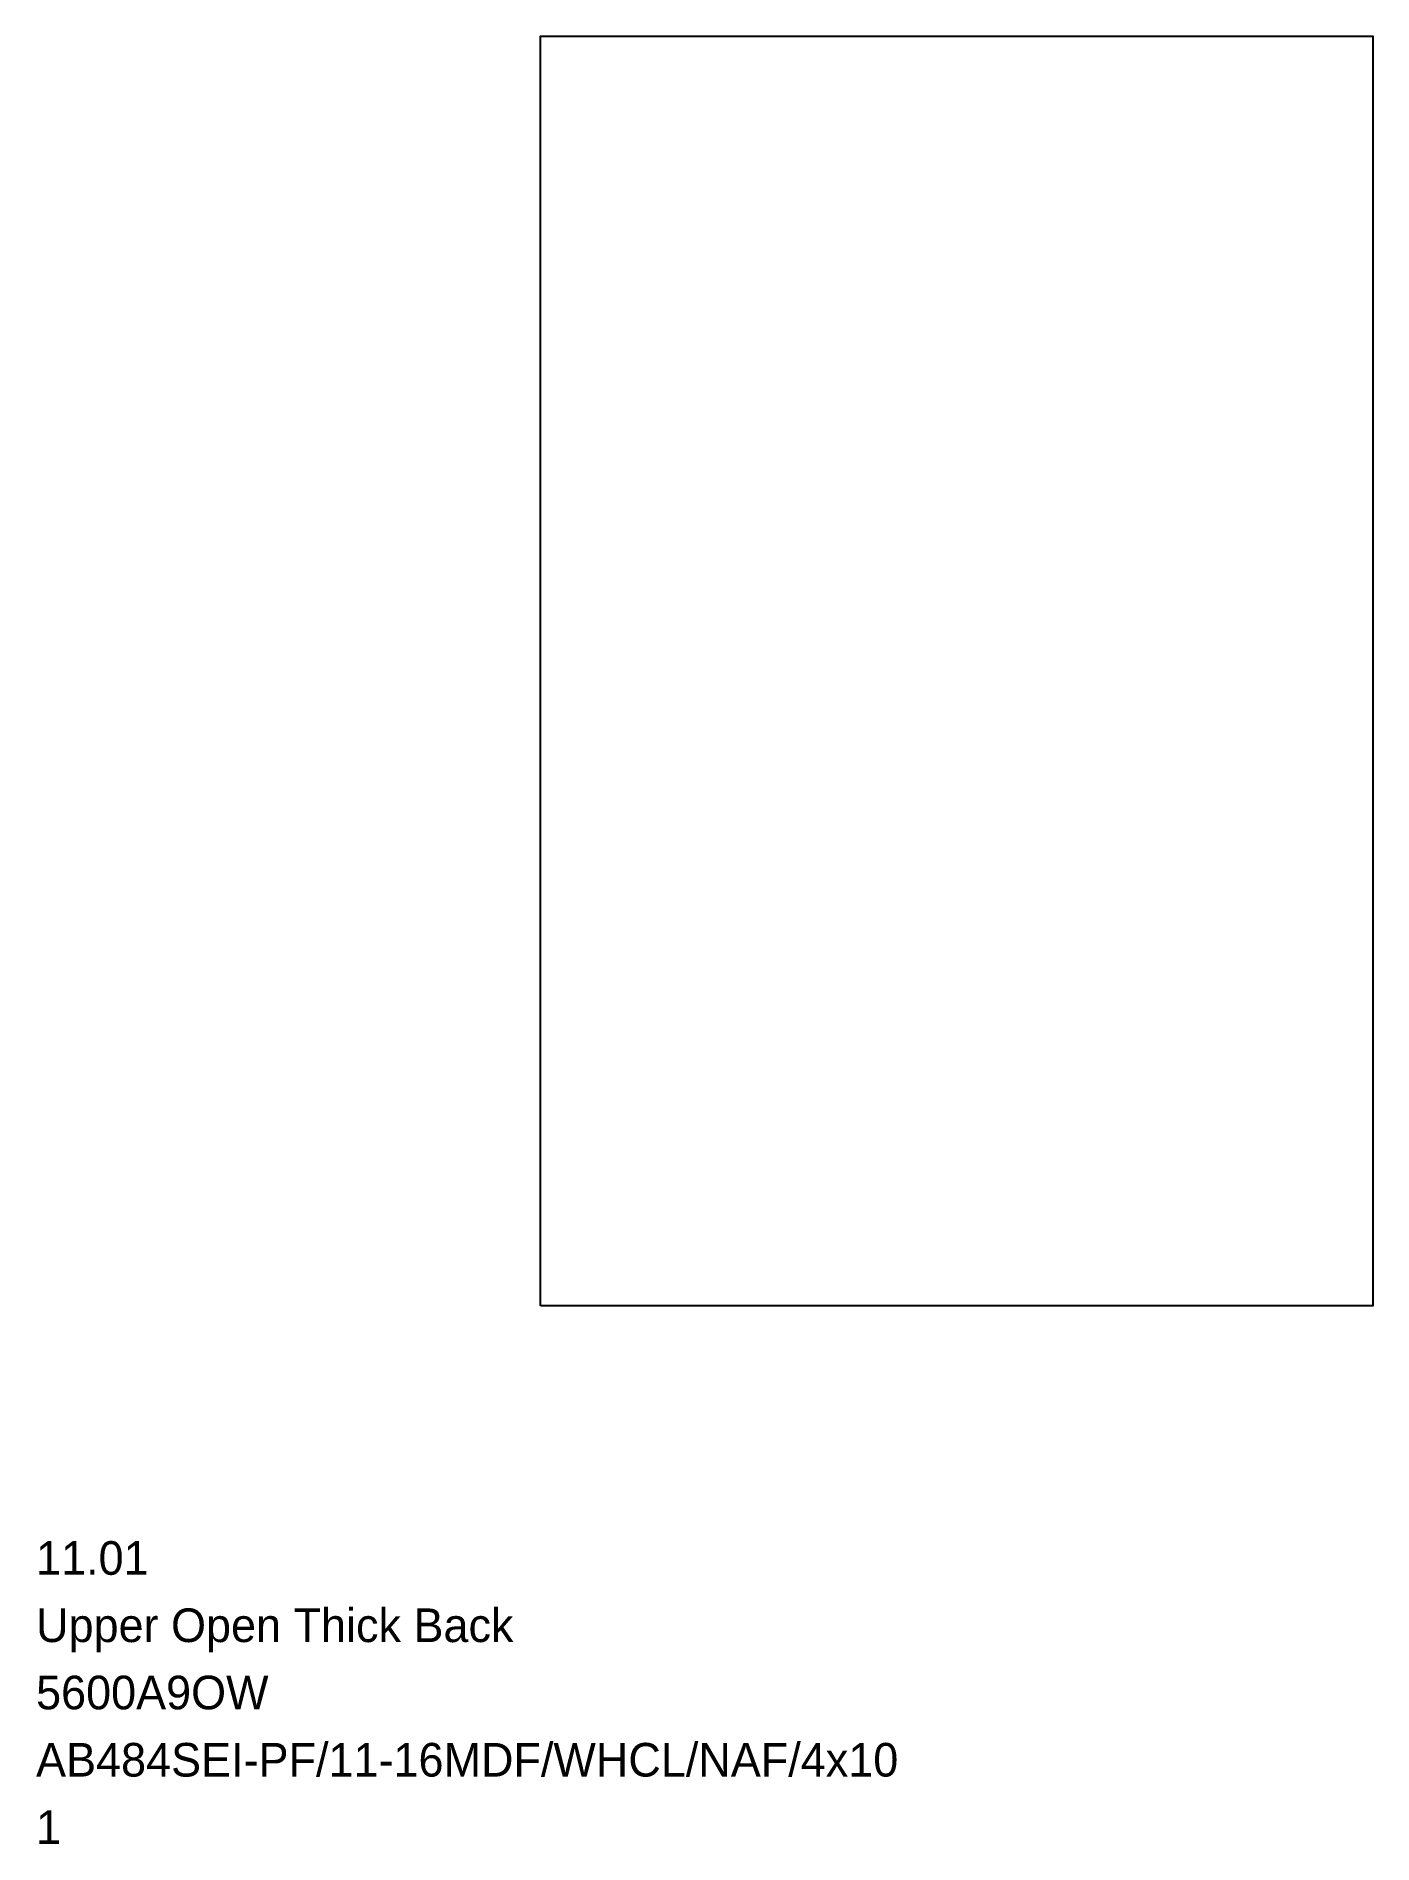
# Model space of a CAD drawing. Header units: metres. Extents: x -7.5 to 12.4, y -8 to 18.9.
import ezdxf

# ---------------------------------------------------------------- set-up
doc = ezdxf.new("R2010")
doc.units = ezdxf.units.M

msp = doc.modelspace()

# ---------------------------------------------------------------- linework, layer by layer
at = {"layer": 'BORDER_Z0P75', "color": 7}
msp.add_lwpolyline([(0, 0), (0, 18.875), (12.375, 18.875), (12.375, 0)], close=True, dxfattribs=at)

# ---------------------------------------------------------------- texts
at = {"layer": 'DESCRIPTION', "color": 1}
msp.add_text('Upper Open Thick Back', height=0.5, dxfattribs=at).set_placement((-7.5, -5))
at = {"layer": 'FILENAME', "color": 1}
msp.add_text('5600A9OW', height=0.5, dxfattribs=at).set_placement((-7.5, -6))
at = {"layer": 'ITEMNUMBER', "color": 1}
msp.add_text('11.01', height=0.5, dxfattribs=at).set_placement((-7.5, -4))
at = {"layer": 'MATERIALNAME', "color": 1}
msp.add_text('AB484SEI-PF/11-16MDF/WHCL/NAF/4x10', height=0.5, dxfattribs=at).set_placement((-7.5, -7))
at = {"layer": 'Qty', "color": 1}
msp.add_text('1', height=0.5, dxfattribs=at).set_placement((-7.5, -8))

doc.saveas('drawing.dxf')
